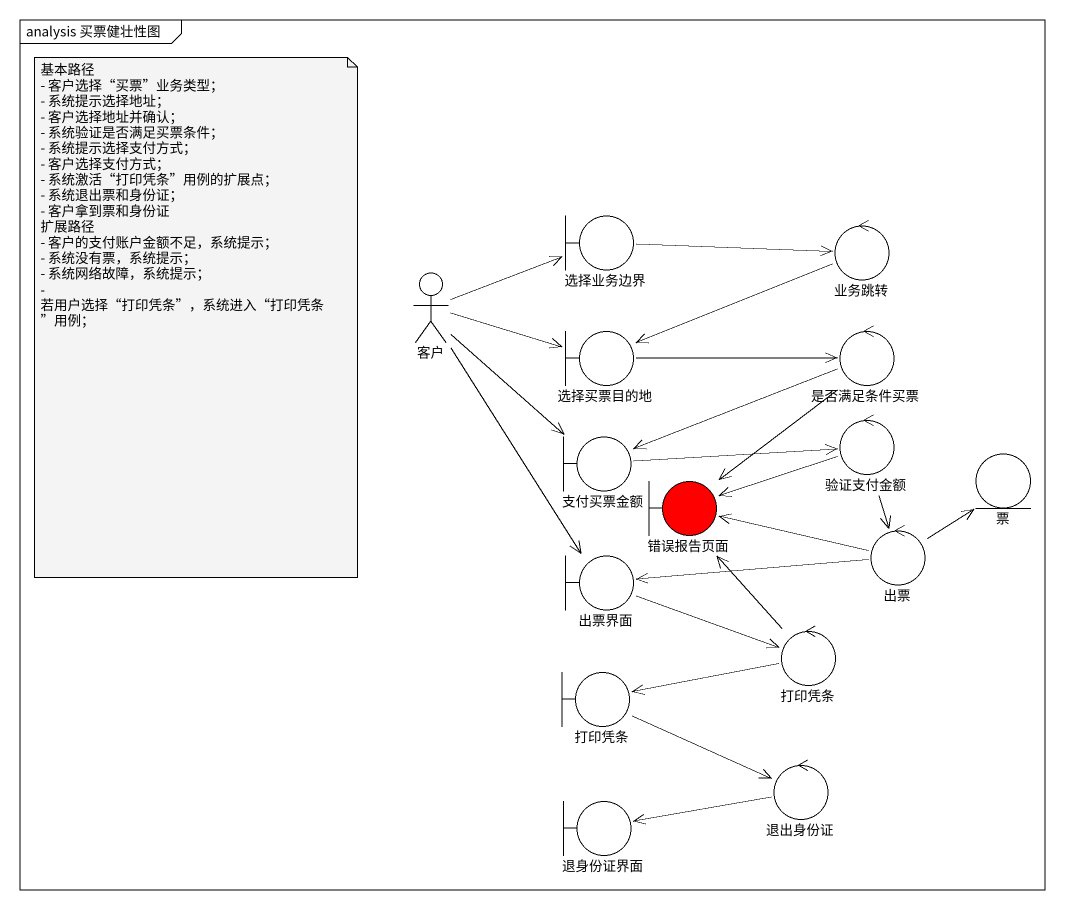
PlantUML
@startuml
mainframe analysis 买票健壮性图
boundary 选择业务边界
control 业务跳转
actor 客户
boundary 选择买票目的地
control 是否满足条件买票
control 验证支付金额
boundary 支付买票金额
entity 票
boundary 错误报告页面 #FF0000
control 出票
boundary 出票界面
control 打印凭条
boundary "打印凭条" as 打印凭条_2
boundary 退身份证界面
control 退出身份证
选择业务边界 -right-> 业务跳转
业务跳转 -left-> 选择买票目的地
客户 -right-> 选择业务边界
客户 -right-> 选择买票目的地
客户 --> 支付买票金额
客户 --> 出票界面
选择买票目的地 -right-> 是否满足条件买票
是否满足条件买票 -left-> 支付买票金额
是否满足条件买票 --> 错误报告页面
验证支付金额 -left-> 错误报告页面
验证支付金额 --> 出票
支付买票金额 -right-> 验证支付金额
出票 -up-> 票
出票 -left-> 错误报告页面
出票 -left-> 出票界面
出票界面 -right-> 打印凭条
打印凭条 -up-> 错误报告页面
打印凭条 -left-> 打印凭条_2
打印凭条_2 -right-> 退出身份证
退出身份证 -left-> 退身份证界面
note as N1
  基本路径
  - 客户选择“买票”业务类型；
  - 系统提示选择地址；
  - 客户选择地址并确认；
  - 系统验证是否满足买票条件；
  - 系统提示选择支付方式；
  - 客户选择支付方式；
  - 系统激活“打印凭条”用例的扩展点；
  - 系统退出票和身份证；
  - 客户拿到票和身份证
  扩展路径
  - 客户的支付账户金额不足，系统提示；
  - 系统没有票，系统提示；
  - 系统网络故障，系统提示；
  - 若用户选择“打印凭条”，系统进入“打印凭条”用例；
end note
@enduml
